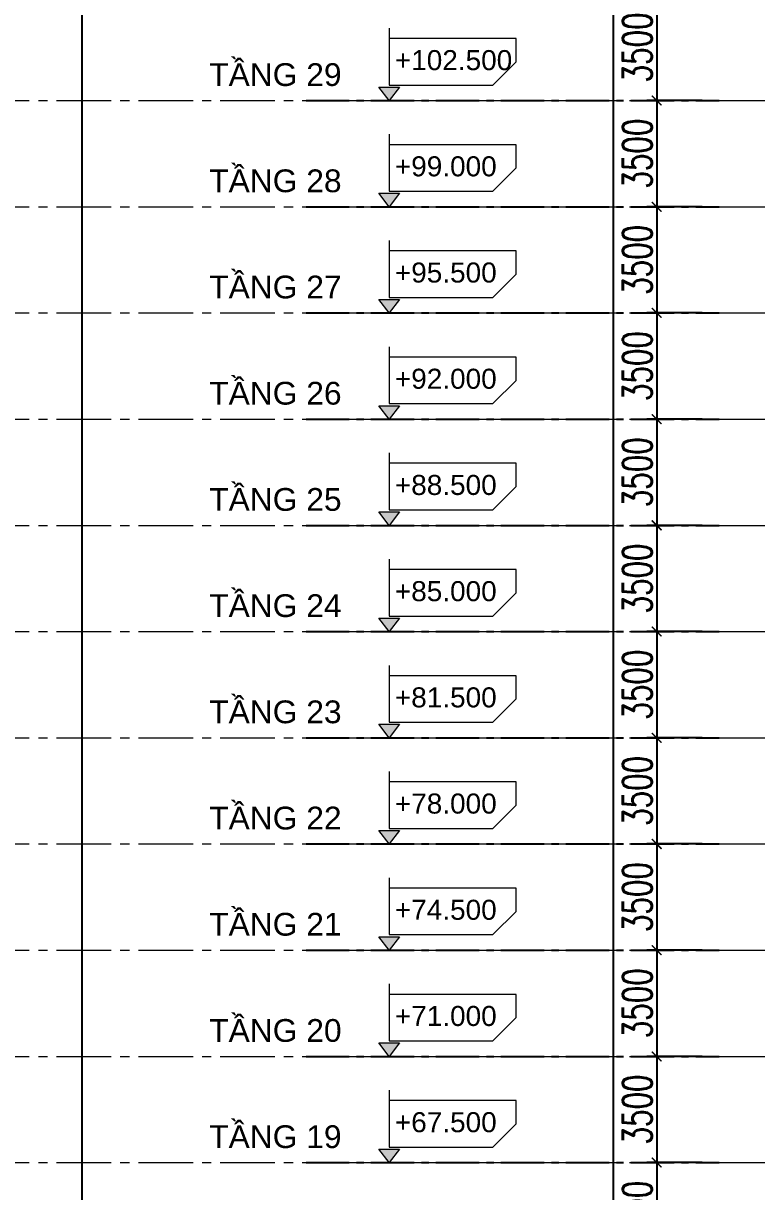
# Model space of a CAD drawing. Header units: millimetres. Extents: x 573003 to 1294762, y -9906 to 413061.
# Drawn here: x 632293 to 656481, y 81019 to 119519 of the extents above; entities that cross this region are included whole.
import ezdxf
from ezdxf.xclip import XClip

# ---------------------------------------------------------------- set-up
doc = ezdxf.new("R2010")
doc.units = ezdxf.units.MM
doc.header["$MEASUREMENT"] = 0
doc.linetypes.add('CENTER2', pattern=[28.575, 19.05, -3.175, 3.175, -3.175])
doc.linetypes.add('IMPORT-CE', pattern=[135, 90, -15, 15, -15])
doc.layers.get('DEFPOINTS').update_dxf_attribs({"color": 5, "lineweight": 0})
doc.layers.add('A-GRID-LEVEL', color=8, linetype='CENTER2')
doc.layers.add('A-WALL-PATT', color=251, linetype='Continuous')
for name, color, linetype, lineweight in [('KT-Chu viet', 255, 'Continuous', 20), ('KT-Kich thuoc', 159, 'Continuous', 18), ('KT-Net truc', 18, 'Continuous', 15), ('TEXT', 7, 'Continuous', 20)]:
    doc.layers.add(name, color=color, linetype=linetype, lineweight=lineweight)
doc.styles.add('Arial', font='arial.ttf')
doc.styles.add('DIM', font='vnsimli.shx', dxfattribs={"width": 0.7})
doc.styles.add('font unicode ccu', font='arial.ttf')
doc.dimstyles.new('CCU  KT1-320 A1', dxfattribs={"dimscale": 320, "dimtxt": 3, "dimasz": 1, "dimexe": 1, "dimexo": 0, "dimgap": 0.5, "dimtad": 1, "dimdec": 0, "dimdsep": 46, "dimtxsty": 'DIM', "dimblk1": 'ARCHTICK', "dimblk2": 'ARCHTICK', "dimsah": 1, "dimcen": 0, "dimdle": 1, "dimclrd": 256, "dimclre": 256, "dimclrt": 31, "dimadec": 0, "dimazin": 0, "dimtfac": 1, "dimtdec": 0, "dimtix": 1, "dimtmove": 1, "dimatfit": 3, "dimldrblk": 'DOT', "dimfxl": 8, "dimtolj": 1, "dimarcsym": 0})

# ---------------------------------------------------------------- blocks, each defined once
blk = doc.blocks.new('A$C61654A8E')
blk.add_hatch(color=256).paths.add_polyline_path([(-137, 178), (0, 0), (137, 178)])
blk.add_line((-341, 0), (341, 0))
for points in [[(0, 956), (0, 819)], [(-137, 178), (137, 178), (0, 0), (-137, 178)]]:
    blk.add_lwpolyline(points)
blk.add_lwpolyline([(1678, 512), (1678, 819), (0, 819), (0, 205), (1371, 205)], close=True)
blk = doc.blocks.new('coscaodotudong')
at = {"xscale": 0.8324273823791946, "yscale": 0.8324273823791946, "zscale": 0.8324273823791946}
blk.add_blockref('A$C61654A8E', (0, 0), dxfattribs=at)
at = {"layer": 'KT-Chu viet', "style": 'font unicode ccu'}
blk.add_attdef('%%P0.000', (64, 334), '', height=220, dxfattribs=at)
blk = doc.blocks.new('Levels')
at = {"layer": 'KT-Kich thuoc'}
for p, q in [((-9998.9, 102500, 0), (-7793.2, 102500, 0)), ((-9998.9, 99000, 0), (-7793.2, 99000, 0)), ((-9998.9, 95500, 0), (-7793.2, 95500, 0)), ((-9998.9, 92000, 0), (-7793.2, 92000, 0)), ((-9998.9, 88500, 0), (-7793.2, 88500, 0)), ((-9998.9, 85000, 0), (-7793.2, 85000, 0)), ((-9998.9, 81500, 0), (-7793.2, 81500, 0)), ((-9998.9, 78000, 0), (-7793.2, 78000, 0)), ((-9998.9, 74500, 0), (-7793.2, 74500, 0)), ((-9998.9, 71000, 0), (-7793.2, 71000, 0)), ((-9998.9, 67500, 0), (-7793.2, 67500, 0))]:
    blk.add_line(p, q, dxfattribs=at)
at = {"layer": 'KT-Net truc', "linetype": 'IMPORT-CE', "ltscale": 20, "elevation": 0}
for points in [[(-7437.9, 102500), (6189, 102500)], [(-7437.9, 99000), (6189, 99000)], [(-7437.9, 95500), (6189, 95500)], [(-7437.9, 92000), (6189, 92000)], [(-7437.9, 88500), (6189, 88500)], [(-7437.9, 85000), (6189, 85000)], [(-7437.9, 81500), (6189, 81500)], [(-7437.9, 78000), (6189, 78000)], [(-7437.9, 74500), (6189, 74500)], [(-7437.9, 71000), (6189, 71000)], [(-7437.9, 67500), (6189, 67500)]]:
    blk.add_lwpolyline(points, dxfattribs=at)
at = {"layer": 'KT-Chu viet', "xscale": 3, "yscale": 3, "zscale": 3}
for p, values in [((-9146.4, 102500, 0), {'%%P0.000': '+102.500'}), ((-9146.4, 99000, 0), {'%%P0.000': '+99.000'}), ((-9146.4, 95500, 0), {'%%P0.000': '+95.500'}), ((-9146.4, 92000, 0), {'%%P0.000': '+92.000'}), ((-9146.4, 88500, 0), {'%%P0.000': '+88.500'}), ((-9146.4, 85000, 0), {'%%P0.000': '+85.000'}), ((-9146.4, 81500, 0), {'%%P0.000': '+81.500'}), ((-9146.4, 78000, 0), {'%%P0.000': '+78.000'}), ((-9146.4, 74500, 0), {'%%P0.000': '+74.500'}), ((-9146.4, 71000, 0), {'%%P0.000': '+71.000'}), ((-9146.4, 67500, 0), {'%%P0.000': '+67.500'})]:
    blk.add_blockref('coscaodotudong', p, dxfattribs=at).add_auto_attribs(values)
at = {"layer": 'TEXT', "char_height": 750, "attachment_point": 1, "style": 'Arial'}
for s, insert, width in [('TẦNG 29', (-15078.7, 103729.8, 0), 5299.69), ('TẦNG 28', (-15078.7, 100229.8, 0), 5299.69), ('TẦNG 27', (-15078.7, 96729.8, 0), 5299.69), ('TẦNG 26', (-15078.7, 93229.8, 0), 5299.69), ('TẦNG 25', (-15078.7, 89729.8, 0), 5299.69), ('TẦNG 24', (-15078.7, 86229.8, 0), 5299.69), ('TẦNG 23', (-15078.7, 82729.8, 0), 5299.69), ('TẦNG 22', (-15078.7, 79229.8, 0), 5299.69), ('TẦNG 21', (-15078.7, 75729.8, 0), 5299.69), ('TẦNG 20', (-15078.7, 72229.8, 0), 5299.69), ('TẦNG 19', (-15078.7, 68729.8, 0), 4873.125)]:
    blk.add_mtext(s, dxfattribs=dict(at, insert=insert, width=width))
blk = doc.blocks.new('_ARCHTICK')
at = {"color": 0, "linetype": 'ByBlock', "const_width": 0.15}
blk.add_lwpolyline([(-0.5, -0.5), (0.5, 0.5)], dxfattribs=at)
blk = doc.blocks.new('*D120')
at = {"layer": 'DEFPOINTS', "color": 0, "transparency": 16777216}
for p in [(654680, 120476, 0), (653183, 116976), (654389, 116976, 0)]:
    blk.add_point(p, dxfattribs=at)
at = {"layer": 'KT-Kich thuoc', "lineweight": -2, "transparency": 16777216}
for p, q in [((653183, 120796), (653183, 116656)), ((654680, 120476), (652863, 120476)), ((654389, 116976), (652863, 116976))]:
    blk.add_line(p, q, dxfattribs=at)
at = {"layer": 'KT-Kich thuoc', "lineweight": -2, "transparency": 16777216, "xscale": 320, "yscale": 320, "zscale": 320}
for p, rotation in [((653183, 120476), 90), ((653183, 116976), 270)]:
    blk.add_blockref('_ARCHTICK', p, dxfattribs=dict(at, rotation=rotation))
at = {"layer": 'KT-Kich thuoc', "color": 31, "transparency": 16777216, "insert": (652543, 118726), "char_height": 960, "attachment_point": 5, "rotation": 90, "style": 'DIM'}
blk.add_mtext('\\A1;3500', dxfattribs=at)
blk = doc.blocks.new('_Dot')
at = {"color": 0, "linetype": 'ByBlock', "lineweight": -2}
blk.add_line((-0.5, 0), (-1, 0), dxfattribs=at)
at = {"color": 0, "linetype": 'ByBlock', "const_width": 0.5}
blk.add_lwpolyline([(-0.25, 0, 1), (0.25, 0, 1)], format="xyb", close=True, dxfattribs=at)
blk = doc.blocks.new('*D121')
at = {"layer": 'DEFPOINTS', "color": 0, "transparency": 16777216}
for p in [(654680, 116976, 0), (653183, 113476), (654389, 113476, 0)]:
    blk.add_point(p, dxfattribs=at)
at = {"layer": 'KT-Kich thuoc', "lineweight": -2, "transparency": 16777216}
for p, q in [((653183, 117296), (653183, 113156)), ((654680, 116976), (652863, 116976)), ((654389, 113476), (652863, 113476))]:
    blk.add_line(p, q, dxfattribs=at)
at = {"layer": 'KT-Kich thuoc', "lineweight": -2, "transparency": 16777216, "xscale": 320, "yscale": 320, "zscale": 320}
for p, rotation in [((653183, 116976), 90), ((653183, 113476), 270)]:
    blk.add_blockref('_ARCHTICK', p, dxfattribs=dict(at, rotation=rotation))
at = {"layer": 'KT-Kich thuoc', "color": 31, "transparency": 16777216, "insert": (652543, 115226), "char_height": 960, "attachment_point": 5, "rotation": 90, "style": 'DIM'}
blk.add_mtext('\\A1;3500', dxfattribs=at)
blk = doc.blocks.new('*D122')
at = {"layer": 'DEFPOINTS', "color": 0, "transparency": 16777216}
for p in [(654680, 113476, 0), (653183, 109976), (654389, 109976, 0)]:
    blk.add_point(p, dxfattribs=at)
at = {"layer": 'KT-Kich thuoc', "lineweight": -2, "transparency": 16777216}
for p, q in [((653183, 113796), (653183, 109656)), ((654680, 113476), (652863, 113476)), ((654389, 109976), (652863, 109976))]:
    blk.add_line(p, q, dxfattribs=at)
at = {"layer": 'KT-Kich thuoc', "lineweight": -2, "transparency": 16777216, "xscale": 320, "yscale": 320, "zscale": 320}
for p, rotation in [((653183, 113476), 90), ((653183, 109976), 270)]:
    blk.add_blockref('_ARCHTICK', p, dxfattribs=dict(at, rotation=rotation))
at = {"layer": 'KT-Kich thuoc', "color": 31, "transparency": 16777216, "insert": (652543, 111726), "char_height": 960, "attachment_point": 5, "rotation": 90, "style": 'DIM'}
blk.add_mtext('\\A1;3500', dxfattribs=at)
blk = doc.blocks.new('*D123')
at = {"layer": 'DEFPOINTS', "color": 0, "transparency": 16777216}
for p in [(654680, 109976, 0), (653183, 106476), (654389, 106476, 0)]:
    blk.add_point(p, dxfattribs=at)
at = {"layer": 'KT-Kich thuoc', "lineweight": -2, "transparency": 16777216}
for p, q in [((653183, 110296), (653183, 106156)), ((654680, 109976), (652863, 109976)), ((654389, 106476), (652863, 106476))]:
    blk.add_line(p, q, dxfattribs=at)
at = {"layer": 'KT-Kich thuoc', "lineweight": -2, "transparency": 16777216, "xscale": 320, "yscale": 320, "zscale": 320}
for p, rotation in [((653183, 109976), 90), ((653183, 106476), 270)]:
    blk.add_blockref('_ARCHTICK', p, dxfattribs=dict(at, rotation=rotation))
at = {"layer": 'KT-Kich thuoc', "color": 31, "transparency": 16777216, "insert": (652543, 108226), "char_height": 960, "attachment_point": 5, "rotation": 90, "style": 'DIM'}
blk.add_mtext('\\A1;3500', dxfattribs=at)
blk = doc.blocks.new('*D124')
at = {"layer": 'DEFPOINTS', "color": 0, "transparency": 16777216}
for p in [(654680, 106476, 0), (653183, 102976), (654389, 102976, 0)]:
    blk.add_point(p, dxfattribs=at)
at = {"layer": 'KT-Kich thuoc', "lineweight": -2, "transparency": 16777216}
for p, q in [((653183, 106796), (653183, 102656)), ((654680, 106476), (652863, 106476)), ((654389, 102976), (652863, 102976))]:
    blk.add_line(p, q, dxfattribs=at)
at = {"layer": 'KT-Kich thuoc', "lineweight": -2, "transparency": 16777216, "xscale": 320, "yscale": 320, "zscale": 320}
for p, rotation in [((653183, 106476), 90), ((653183, 102976), 270)]:
    blk.add_blockref('_ARCHTICK', p, dxfattribs=dict(at, rotation=rotation))
at = {"layer": 'KT-Kich thuoc', "color": 31, "transparency": 16777216, "insert": (652543, 104726), "char_height": 960, "attachment_point": 5, "rotation": 90, "style": 'DIM'}
blk.add_mtext('\\A1;3500', dxfattribs=at)
blk = doc.blocks.new('*D125')
at = {"layer": 'DEFPOINTS', "color": 0, "transparency": 16777216}
for p in [(654680, 102976, 0), (653183, 99476), (654389, 99476, 0)]:
    blk.add_point(p, dxfattribs=at)
at = {"layer": 'KT-Kich thuoc', "lineweight": -2, "transparency": 16777216}
for p, q in [((653183, 103296), (653183, 99156)), ((654680, 102976), (652863, 102976)), ((654389, 99476), (652863, 99476))]:
    blk.add_line(p, q, dxfattribs=at)
at = {"layer": 'KT-Kich thuoc', "lineweight": -2, "transparency": 16777216, "xscale": 320, "yscale": 320, "zscale": 320}
for p, rotation in [((653183, 102976), 90), ((653183, 99476), 270)]:
    blk.add_blockref('_ARCHTICK', p, dxfattribs=dict(at, rotation=rotation))
at = {"layer": 'KT-Kich thuoc', "color": 31, "transparency": 16777216, "insert": (652543, 101226), "char_height": 960, "attachment_point": 5, "rotation": 90, "style": 'DIM'}
blk.add_mtext('\\A1;3500', dxfattribs=at)
blk = doc.blocks.new('*D126')
at = {"layer": 'DEFPOINTS', "color": 0, "transparency": 16777216}
for p in [(654680, 99476, 0), (653183, 95976), (654389, 95976, 0)]:
    blk.add_point(p, dxfattribs=at)
at = {"layer": 'KT-Kich thuoc', "lineweight": -2, "transparency": 16777216}
for p, q in [((653183, 99796), (653183, 95656)), ((654680, 99476), (652863, 99476)), ((654389, 95976), (652863, 95976))]:
    blk.add_line(p, q, dxfattribs=at)
at = {"layer": 'KT-Kich thuoc', "lineweight": -2, "transparency": 16777216, "xscale": 320, "yscale": 320, "zscale": 320}
for p, rotation in [((653183, 99476), 90), ((653183, 95976), 270)]:
    blk.add_blockref('_ARCHTICK', p, dxfattribs=dict(at, rotation=rotation))
at = {"layer": 'KT-Kich thuoc', "color": 31, "transparency": 16777216, "insert": (652543, 97726), "char_height": 960, "attachment_point": 5, "rotation": 90, "style": 'DIM'}
blk.add_mtext('\\A1;3500', dxfattribs=at)
blk = doc.blocks.new('*D127')
at = {"layer": 'DEFPOINTS', "color": 0, "transparency": 16777216}
for p in [(654680, 95976, 0), (653183, 92476), (654389, 92476, 0)]:
    blk.add_point(p, dxfattribs=at)
at = {"layer": 'KT-Kich thuoc', "lineweight": -2, "transparency": 16777216}
for p, q in [((653183, 96296), (653183, 92156)), ((654680, 95976), (652863, 95976)), ((654389, 92476), (652863, 92476))]:
    blk.add_line(p, q, dxfattribs=at)
at = {"layer": 'KT-Kich thuoc', "lineweight": -2, "transparency": 16777216, "xscale": 320, "yscale": 320, "zscale": 320}
for p, rotation in [((653183, 95976), 90), ((653183, 92476), 270)]:
    blk.add_blockref('_ARCHTICK', p, dxfattribs=dict(at, rotation=rotation))
at = {"layer": 'KT-Kich thuoc', "color": 31, "transparency": 16777216, "insert": (652543, 94226), "char_height": 960, "attachment_point": 5, "rotation": 90, "style": 'DIM'}
blk.add_mtext('\\A1;3500', dxfattribs=at)
blk = doc.blocks.new('*D128')
at = {"layer": 'DEFPOINTS', "color": 0, "transparency": 16777216}
for p in [(654680, 92476, 0), (653183, 88976), (654389, 88976, 0)]:
    blk.add_point(p, dxfattribs=at)
at = {"layer": 'KT-Kich thuoc', "lineweight": -2, "transparency": 16777216}
for p, q in [((653183, 92796), (653183, 88656)), ((654680, 92476), (652863, 92476)), ((654389, 88976), (652863, 88976))]:
    blk.add_line(p, q, dxfattribs=at)
at = {"layer": 'KT-Kich thuoc', "lineweight": -2, "transparency": 16777216, "xscale": 320, "yscale": 320, "zscale": 320}
for p, rotation in [((653183, 92476), 90), ((653183, 88976), 270)]:
    blk.add_blockref('_ARCHTICK', p, dxfattribs=dict(at, rotation=rotation))
at = {"layer": 'KT-Kich thuoc', "color": 31, "transparency": 16777216, "insert": (652543, 90726), "char_height": 960, "attachment_point": 5, "rotation": 90, "style": 'DIM'}
blk.add_mtext('\\A1;3500', dxfattribs=at)
blk = doc.blocks.new('*D129')
at = {"layer": 'DEFPOINTS', "color": 0, "transparency": 16777216}
for p in [(654680, 88976, 0), (653183, 85476), (654389, 85476, 0)]:
    blk.add_point(p, dxfattribs=at)
at = {"layer": 'KT-Kich thuoc', "lineweight": -2, "transparency": 16777216}
for p, q in [((654680, 88976), (652863, 88976)), ((653183, 89296), (653183, 85156)), ((654389, 85476), (652863, 85476))]:
    blk.add_line(p, q, dxfattribs=at)
at = {"layer": 'KT-Kich thuoc', "lineweight": -2, "transparency": 16777216, "xscale": 320, "yscale": 320, "zscale": 320}
for p, rotation in [((653183, 88976), 90), ((653183, 85476), 270)]:
    blk.add_blockref('_ARCHTICK', p, dxfattribs=dict(at, rotation=rotation))
at = {"layer": 'KT-Kich thuoc', "color": 31, "transparency": 16777216, "insert": (652543, 87226), "char_height": 960, "attachment_point": 5, "rotation": 90, "style": 'DIM'}
blk.add_mtext('\\A1;3500', dxfattribs=at)
blk = doc.blocks.new('*D130')
at = {"layer": 'DEFPOINTS', "color": 0, "transparency": 16777216}
for p in [(654680, 85476, 0), (653183, 81976), (654389, 81976, 0)]:
    blk.add_point(p, dxfattribs=at)
at = {"layer": 'KT-Kich thuoc', "lineweight": -2, "transparency": 16777216}
for p, q in [((654680, 85476), (652863, 85476)), ((653183, 85796), (653183, 81656)), ((654389, 81976), (652863, 81976))]:
    blk.add_line(p, q, dxfattribs=at)
at = {"layer": 'KT-Kich thuoc', "lineweight": -2, "transparency": 16777216, "xscale": 320, "yscale": 320, "zscale": 320}
for p, rotation in [((653183, 85476), 90), ((653183, 81976), 270)]:
    blk.add_blockref('_ARCHTICK', p, dxfattribs=dict(at, rotation=rotation))
at = {"layer": 'KT-Kich thuoc', "color": 31, "transparency": 16777216, "insert": (652543, 83726), "char_height": 960, "attachment_point": 5, "rotation": 90, "style": 'DIM'}
blk.add_mtext('\\A1;3500', dxfattribs=at)
blk = doc.blocks.new('*D131')
at = {"layer": 'DEFPOINTS', "color": 0, "transparency": 16777216}
for p in [(654680, 81976, 0), (653183, 78476), (654389, 78476, 0)]:
    blk.add_point(p, dxfattribs=at)
at = {"layer": 'KT-Kich thuoc', "lineweight": -2, "transparency": 16777216}
for p, q in [((653183, 82296), (653183, 78156)), ((654680, 81976), (652863, 81976)), ((654389, 78476), (652863, 78476))]:
    blk.add_line(p, q, dxfattribs=at)
at = {"layer": 'KT-Kich thuoc', "lineweight": -2, "transparency": 16777216, "xscale": 320, "yscale": 320, "zscale": 320}
for p, rotation in [((653183, 81976), 90), ((653183, 78476), 270)]:
    blk.add_blockref('_ARCHTICK', p, dxfattribs=dict(at, rotation=rotation))
at = {"layer": 'KT-Kich thuoc', "color": 31, "transparency": 16777216, "insert": (652543, 80226), "char_height": 960, "attachment_point": 5, "rotation": 90, "style": 'DIM'}
blk.add_mtext('\\A1;3500', dxfattribs=at)

msp = doc.modelspace()

# ---------------------------------------------------------------- linework, layer by layer
at = {"layer": 'A-GRID-LEVEL', "ltscale": 75, "elevation": 0}
for points in [[(641616.8, 116975.6), (655243.7, 116975.6)], [(641616.8, 113475.6), (655243.7, 113475.6)], [(641616.8, 109975.6), (655243.7, 109975.6)], [(641616.8, 106475.6), (655243.7, 106475.6)], [(641616.8, 102975.6), (655243.7, 102975.6)], [(641616.8, 99475.6), (655243.7, 99475.6)], [(641616.8, 95975.6), (655243.7, 95975.6)], [(641616.8, 92475.6), (655243.7, 92475.6)], [(641616.8, 88975.6), (655243.7, 88975.6)], [(641616.8, 85475.6), (655243.7, 85475.6)], [(641616.8, 81975.6), (655243.7, 81975.6)]]:
    msp.add_lwpolyline(points, dxfattribs=at)
at = {"layer": 'KT-Net truc', "linetype": 'IMPORT-CE', "ltscale": 20}
for p, q in [((573990.5, 116975.6, 0), (690764.9, 116975.6, 0)), ((573990.5, 113475.6, 0), (690764.9, 113475.6, 0)), ((573990.5, 109975.6, 0), (690764.9, 109975.6, 0)), ((573990.5, 106475.6, 0), (690764.9, 106475.6, 0)), ((573990.5, 102975.6, 0), (690764.9, 102975.6, 0)), ((573990.5, 99475.6, 0), (690764.9, 99475.6, 0)), ((573990.5, 95975.6, 0), (690764.9, 95975.6, 0)), ((573990.5, 92475.6, 0), (690764.9, 92475.6, 0)), ((573990.5, 88975.6, 0), (690764.9, 88975.6, 0)), ((573990.5, 85475.6, 0), (690764.9, 85475.6, 0)), ((573990.5, 81975.6, 0), (690764.9, 81975.6, 0))]:
    msp.add_line(p, q, dxfattribs=at)

# ---------------------------------------------------------------- block references
at = {"layer": 'A-WALL-PATT'}
ref = msp.add_blockref('Levels', (653502.6, 14475.6, 0), dxfattribs=at)
XClip(ref).set_block_clipping_path([(-19282.2316047037, -19213.4142947759), (-1742.8393161013, 140216.6709211473)])

# ---------------------------------------------------------------- dimensions: what is measured, and where the dimension line sits
at = {"layer": 'KT-Kich thuoc'}
for base, p1, p2, picture, middle in [((653183.3, 116975.6), (654680, 120475.6, 0), (654388.9, 116975.6, 0), '*D120', (652543.3, 118725.6)), ((653183.3, 113475.6), (654680, 116975.6, 0), (654388.9, 113475.6, 0), '*D121', (652543.3, 115225.6)), ((653183.3, 109975.6), (654680, 113475.6, 0), (654388.9, 109975.6, 0), '*D122', (652543.3, 111725.6)), ((653183.3, 106475.6), (654680, 109975.6, 0), (654388.9, 106475.6, 0), '*D123', (652543.3, 108225.6)), ((653183.3, 102975.6), (654680, 106475.6, 0), (654388.9, 102975.6, 0), '*D124', (652543.3, 104725.6)), ((653183.3, 99475.6), (654680, 102975.6, 0), (654388.9, 99475.6, 0), '*D125', (652543.3, 101225.6)), ((653183.3, 95975.6), (654680, 99475.6, 0), (654388.9, 95975.6, 0), '*D126', (652543.3, 97725.6)), ((653183.3, 92475.6), (654680, 95975.6, 0), (654388.9, 92475.6, 0), '*D127', (652543.3, 94225.6)), ((653183.3, 88975.6), (654680, 92475.6, 0), (654388.9, 88975.6, 0), '*D128', (652543.3, 90725.6)), ((653183.3, 85475.6), (654680, 88975.6, 0), (654388.9, 85475.6, 0), '*D129', (652543.3, 87225.6)), ((653183.3, 81975.6), (654680, 85475.6, 0), (654388.9, 81975.6, 0), '*D130', (652543.3, 83725.6)), ((653183.3, 78475.6), (654680, 81975.6, 0), (654388.9, 78475.6, 0), '*D131', (652543.3, 80225.6))]:
    dim = msp.add_linear_dim(base=base, p1=p1, p2=p2, angle=90, dimstyle='CCU  KT1-320 A1', dxfattribs=at)
    dim.commit()
    dim.dimension.update_dxf_attribs({"geometry": picture, "text_midpoint": middle})

doc.saveas('drawing.dxf')
